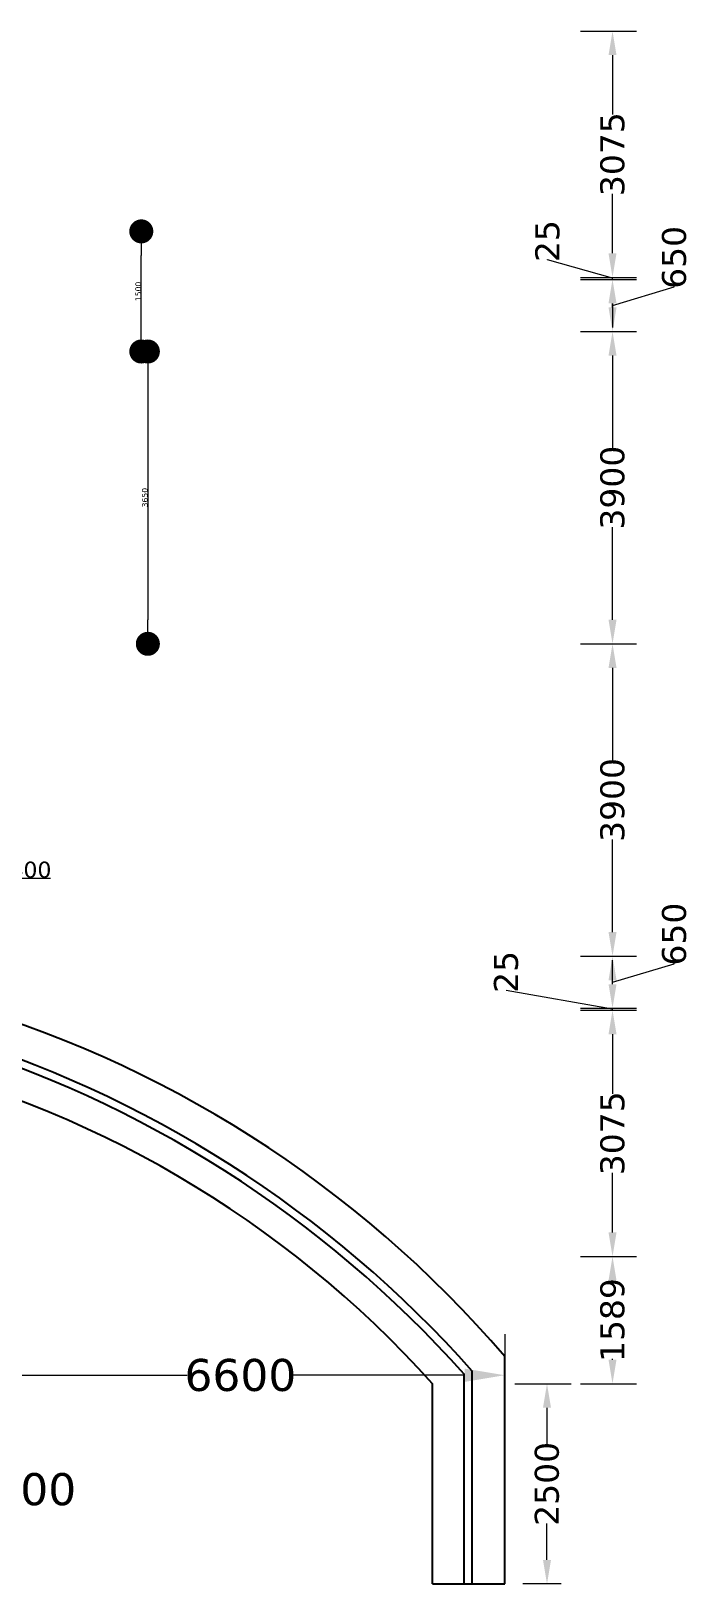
# Model space of a CAD drawing. Header units: millimetres. Extents: x 1475046 to 1606987, y -2702623 to -2509203.
# Drawn here: x 1549814 to 1558040, y -2702623 to -2683233 of the extents above; entities that cross this region are included whole.
import ezdxf

# ---------------------------------------------------------------- set-up
doc = ezdxf.new("R2010")
doc.units = ezdxf.units.MM
doc.header["$LTSCALE"] = 25
doc.header["$MEASUREMENT"] = 0
doc.header["$PDMODE"] = 3
doc.linetypes.add('DASHED2', pattern=[0.375, 0.25, -0.125])
doc.layers.get('0').update_dxf_attribs({"lineweight": 13})
doc.layers.get('Defpoints').update_dxf_attribs({"color": 230, "lineweight": 9})
doc.layers.add('DIMEN', color=8, linetype='Continuous', lineweight=9)
doc.layers.add('Line-1', color=7, linetype='Continuous', lineweight=13)
doc.layers.add('SLOPEEARTH', color=3, linetype='Continuous')
doc.styles.add('swis lt cn bt', font='verdana.ttf')
doc.dimstyles.new('meter', dxfattribs={"dimtxt": 150, "dimasz": 5, "dimexe": 3, "dimexo": 4, "dimgap": 1, "dimtad": 1, "dimdec": 0, "dimzin": 0, "dimdsep": 46, "dimtxsty": 'swis lt cn bt', "dimblk": 'OBLIQUE', "dimcen": 3, "dimdle": 3, "dimclrd": 8, "dimclre": 8, "dimclrt": 7, "dimadec": 0, "dimazin": 0, "dimtfac": 1, "dimtdec": 0, "dimtofl": 0, "dimtmove": 1, "dimatfit": 2, "dimldrblk": 'OBLIQUE', "dimfxl": 1, "dimtolj": 1, "dimtzin": 0, "dimlwd": 9, "dimlwe": 9, "dimarcsym": 0})

# ---------------------------------------------------------------- blocks, each defined once
blk = doc.blocks.new('*D281')
at = {"layer": 'Defpoints', "color": 0, "ltscale": 100, "transparency": 16777216}
for p in [(1554827, -2700123), (1556255, -2700123), (1556437, -2702623)]:
    blk.add_point(p, dxfattribs=at)
at = {"layer": 'DIMEN', "color": 5, "lineweight": 9, "ltscale": 100, "transparency": 16777216}
for p, q in [((1555855, -2700123), (1556555, -2700123)), ((1556433, -2702623), (1555955, -2702623))]:
    blk.add_line(p, q, dxfattribs=at)
at = {"layer": 'DIMEN', "color": 8, "lineweight": 9, "ltscale": 100, "transparency": 16777216}
for p, q in [((1556255, -2700423), (1556255, -2700877)), ((1556255, -2702323), (1556255, -2701869))]:
    blk.add_line(p, q, dxfattribs=at)
at = {"layer": 'DIMEN', "color": 8, "ltscale": 100, "transparency": 16777216}
for points in [[(1556205, -2700423), (1556305, -2700423), (1556255, -2700123)], [(1556205, -2702323), (1556305, -2702323), (1556255, -2702623)]]:
    blk.add_solid(points, dxfattribs=at)
at = {"layer": 'DIMEN', "color": 7, "ltscale": 100, "transparency": 16777216, "insert": (1556255, -2701373), "char_height": 300, "attachment_point": 5, "rotation": 90, "style": 'swis lt cn bt'}
blk.add_mtext('\\A1;2500', dxfattribs=at)
blk = doc.blocks.new('_Oblique')
at = {"color": 0, "linetype": 'ByBlock', "lineweight": -2}
blk.add_line((-0.5, -0.5), (0.5, 0.5), dxfattribs=at)
blk = doc.blocks.new('*D282')
at = {"layer": 'Defpoints', "color": 0, "ltscale": 100, "transparency": 16777216}
for p in [(1556555, -2698534), (1557073, -2698534), (1556555, -2700123)]:
    blk.add_point(p, dxfattribs=at)
at = {"layer": 'DIMEN', "color": 5, "lineweight": 9, "ltscale": 100, "transparency": 16777216}
for p, q in [((1556673, -2698534), (1557373, -2698534)), ((1556673, -2700123), (1557373, -2700123))]:
    blk.add_line(p, q, dxfattribs=at)
at = {"layer": 'DIMEN', "color": 8, "lineweight": 9, "ltscale": 100, "transparency": 16777216}
for p, q in [((1557073, -2698834), (1557073, -2698844)), ((1557073, -2699823), (1557073, -2699812))]:
    blk.add_line(p, q, dxfattribs=at)
at = {"layer": 'DIMEN', "color": 8, "ltscale": 100, "transparency": 16777216}
for points in [[(1557023, -2698834), (1557123, -2698834), (1557073, -2698534)], [(1557023, -2699823), (1557123, -2699823), (1557073, -2700123)]]:
    blk.add_solid(points, dxfattribs=at)
at = {"layer": 'DIMEN', "color": 7, "ltscale": 100, "transparency": 16777216, "insert": (1557073, -2699328), "char_height": 300, "attachment_point": 5, "rotation": 90, "style": 'swis lt cn bt'}
blk.add_mtext('\\A1;1589', dxfattribs=at)
blk = doc.blocks.new('*D283')
at = {"layer": 'Defpoints', "color": 0, "ltscale": 100, "transparency": 16777216}
for p in [(1555421, -2695459), (1557073, -2695459), (1556555, -2698534)]:
    blk.add_point(p, dxfattribs=at)
at = {"layer": 'DIMEN', "color": 5, "lineweight": 9, "ltscale": 100, "transparency": 16777216}
for p, q in [((1556673, -2695459), (1557373, -2695459)), ((1556673, -2698534), (1557373, -2698534))]:
    blk.add_line(p, q, dxfattribs=at)
at = {"layer": 'DIMEN', "color": 8, "lineweight": 9, "ltscale": 100, "transparency": 16777216}
for p, q in [((1557073, -2695759), (1557073, -2696502)), ((1557073, -2698234), (1557073, -2697491))]:
    blk.add_line(p, q, dxfattribs=at)
at = {"layer": 'DIMEN', "color": 8, "ltscale": 100, "transparency": 16777216}
for points in [[(1557023, -2695759), (1557123, -2695759), (1557073, -2695459)], [(1557023, -2698234), (1557123, -2698234), (1557073, -2698534)]]:
    blk.add_solid(points, dxfattribs=at)
at = {"layer": 'DIMEN', "color": 7, "ltscale": 100, "transparency": 16777216, "insert": (1557073, -2696996), "char_height": 300, "attachment_point": 5, "rotation": 90, "style": 'swis lt cn bt'}
blk.add_mtext('\\A1;3075', dxfattribs=at)
blk = doc.blocks.new('*D284')
at = {"layer": 'Defpoints', "color": 0, "ltscale": 100, "transparency": 16777216}
for p in [(1555421, -2695434), (1557073, -2695434), (1555421, -2695459)]:
    blk.add_point(p, dxfattribs=at)
at = {"layer": 'DIMEN', "color": 8, "lineweight": 9, "ltscale": 100, "transparency": 16777216}
for p, q in [((1557073, -2695134), (1557073, -2694834)), ((1555745, -2695215), (1555745, -2695213)), ((1557073, -2695446), (1555745, -2695215)), ((1557073, -2695459), (1557073, -2695434)), ((1557073, -2695759), (1557073, -2696059))]:
    blk.add_line(p, q, dxfattribs=at)
at = {"layer": 'DIMEN', "color": 5, "lineweight": 9, "ltscale": 100, "transparency": 16777216}
for p, q in [((1556673, -2695434), (1557373, -2695434)), ((1556673, -2695459), (1557373, -2695459))]:
    blk.add_line(p, q, dxfattribs=at)
at = {"layer": 'DIMEN', "color": 8, "ltscale": 100, "transparency": 16777216}
for points in [[(1557023, -2695134), (1557123, -2695134), (1557073, -2695434)], [(1557023, -2695759), (1557123, -2695759), (1557073, -2695459)]]:
    blk.add_solid(points, dxfattribs=at)
at = {"layer": 'DIMEN', "color": 7, "ltscale": 100, "transparency": 16777216, "insert": (1555745, -2694981), "char_height": 300, "attachment_point": 5, "rotation": 90, "style": 'swis lt cn bt'}
blk.add_mtext('\\A1;25', dxfattribs=at)
blk = doc.blocks.new('*D285')
at = {"layer": 'Defpoints', "color": 0, "ltscale": 100, "transparency": 16777216}
for p in [(1555369, -2694784), (1557073, -2694784), (1555421, -2695434)]:
    blk.add_point(p, dxfattribs=at)
at = {"layer": 'DIMEN', "color": 5, "lineweight": 9, "ltscale": 100, "transparency": 16777216}
for p, q in [((1556673, -2694784), (1557373, -2694784)), ((1556673, -2695434), (1557373, -2695434))]:
    blk.add_line(p, q, dxfattribs=at)
at = {"layer": 'DIMEN', "color": 8, "lineweight": 9, "ltscale": 100, "transparency": 16777216}
for p, q in [((1557073, -2695109), (1557843, -2694878)), ((1557843, -2694878), (1557843, -2694876)), ((1557073, -2695134), (1557073, -2695084))]:
    blk.add_line(p, q, dxfattribs=at)
at = {"layer": 'DIMEN', "color": 8, "ltscale": 100, "transparency": 16777216}
for points in [[(1557023, -2695084), (1557123, -2695084), (1557073, -2694784)], [(1557023, -2695134), (1557123, -2695134), (1557073, -2695434)]]:
    blk.add_solid(points, dxfattribs=at)
at = {"layer": 'DIMEN', "color": 7, "ltscale": 100, "transparency": 16777216, "insert": (1557843, -2694509), "char_height": 300, "attachment_point": 5, "rotation": 90, "style": 'swis lt cn bt'}
blk.add_mtext('\\A1;650', dxfattribs=at)
blk = doc.blocks.new('*D286')
at = {"layer": 'Defpoints', "color": 0, "ltscale": 100, "transparency": 16777216}
for p in [(1555169, -2690884), (1557073, -2690884), (1555369, -2694784)]:
    blk.add_point(p, dxfattribs=at)
at = {"layer": 'DIMEN', "color": 5, "lineweight": 9, "ltscale": 100, "transparency": 16777216}
for p, q in [((1556673, -2690884), (1557373, -2690884)), ((1556673, -2694784), (1557373, -2694784))]:
    blk.add_line(p, q, dxfattribs=at)
at = {"layer": 'DIMEN', "color": 8, "lineweight": 9, "ltscale": 100, "transparency": 16777216}
for p, q in [((1557073, -2691184), (1557073, -2692339)), ((1557073, -2694484), (1557073, -2693329))]:
    blk.add_line(p, q, dxfattribs=at)
at = {"layer": 'DIMEN', "color": 8, "ltscale": 100, "transparency": 16777216}
for points in [[(1557023, -2691184), (1557123, -2691184), (1557073, -2690884)], [(1557023, -2694484), (1557123, -2694484), (1557073, -2694784)]]:
    blk.add_solid(points, dxfattribs=at)
at = {"layer": 'DIMEN', "color": 7, "ltscale": 100, "transparency": 16777216, "insert": (1557073, -2692834), "char_height": 300, "attachment_point": 5, "rotation": 90, "style": 'swis lt cn bt'}
blk.add_mtext('\\A1;3900', dxfattribs=at)
blk = doc.blocks.new('*D287')
at = {"layer": 'Defpoints', "color": 0, "ltscale": 100, "transparency": 16777216}
for p in [(1555282, -2686984), (1557073, -2686984), (1555169, -2690884)]:
    blk.add_point(p, dxfattribs=at)
at = {"layer": 'DIMEN', "color": 5, "lineweight": 9, "ltscale": 100, "transparency": 16777216}
for p, q in [((1556673, -2686984), (1557373, -2686984)), ((1556673, -2690884), (1557373, -2690884))]:
    blk.add_line(p, q, dxfattribs=at)
at = {"layer": 'DIMEN', "color": 8, "lineweight": 9, "ltscale": 100, "transparency": 16777216}
for p, q in [((1557073, -2687284), (1557073, -2688439)), ((1557073, -2690584), (1557073, -2689429))]:
    blk.add_line(p, q, dxfattribs=at)
at = {"layer": 'DIMEN', "color": 8, "ltscale": 100, "transparency": 16777216}
for points in [[(1557023, -2687284), (1557123, -2687284), (1557073, -2686984)], [(1557023, -2690584), (1557123, -2690584), (1557073, -2690884)]]:
    blk.add_solid(points, dxfattribs=at)
at = {"layer": 'DIMEN', "color": 7, "ltscale": 100, "transparency": 16777216, "insert": (1557073, -2688934), "char_height": 300, "attachment_point": 5, "rotation": 90, "style": 'swis lt cn bt'}
blk.add_mtext('\\A1;3900', dxfattribs=at)
blk = doc.blocks.new('*D288')
at = {"layer": 'Defpoints', "color": 0, "ltscale": 100, "transparency": 16777216}
for p in [(1555121, -2686334), (1557073, -2686334), (1555282, -2686984)]:
    blk.add_point(p, dxfattribs=at)
at = {"layer": 'DIMEN', "color": 5, "lineweight": 9, "ltscale": 100, "transparency": 16777216}
for p, q in [((1556673, -2686334), (1557373, -2686334)), ((1556673, -2686984), (1557373, -2686984))]:
    blk.add_line(p, q, dxfattribs=at)
at = {"layer": 'DIMEN', "color": 8, "lineweight": 9, "ltscale": 100, "transparency": 16777216}
for p, q in [((1557073, -2686659), (1557843, -2686428)), ((1557843, -2686428), (1557843, -2686426)), ((1557073, -2686684), (1557073, -2686634))]:
    blk.add_line(p, q, dxfattribs=at)
at = {"layer": 'DIMEN', "color": 8, "ltscale": 100, "transparency": 16777216}
for points in [[(1557023, -2686634), (1557123, -2686634), (1557073, -2686334)], [(1557023, -2686684), (1557123, -2686684), (1557073, -2686984)]]:
    blk.add_solid(points, dxfattribs=at)
at = {"layer": 'DIMEN', "color": 7, "ltscale": 100, "transparency": 16777216, "insert": (1557843, -2686059), "char_height": 300, "attachment_point": 5, "rotation": 90, "style": 'swis lt cn bt'}
blk.add_mtext('\\A1;650', dxfattribs=at)
blk = doc.blocks.new('*D289')
at = {"layer": 'Defpoints', "color": 0, "ltscale": 100, "transparency": 16777216}
for p in [(1555123, -2686308), (1557073, -2686308), (1555121, -2686333)]:
    blk.add_point(p, dxfattribs=at)
at = {"layer": 'DIMEN', "color": 8, "lineweight": 9, "ltscale": 100, "transparency": 16777216}
for p, q in [((1557073, -2686008), (1557073, -2685708)), ((1556262, -2686089), (1556262, -2686087)), ((1557073, -2686320), (1556262, -2686089)), ((1557073, -2686333), (1557073, -2686308)), ((1557073, -2686633), (1557073, -2686933))]:
    blk.add_line(p, q, dxfattribs=at)
at = {"layer": 'DIMEN', "color": 5, "lineweight": 9, "ltscale": 100, "transparency": 16777216}
for p, q in [((1556673, -2686308), (1557373, -2686308)), ((1556673, -2686333), (1557373, -2686333))]:
    blk.add_line(p, q, dxfattribs=at)
at = {"layer": 'DIMEN', "color": 8, "ltscale": 100, "transparency": 16777216}
for points in [[(1557023, -2686008), (1557123, -2686008), (1557073, -2686308)], [(1557023, -2686633), (1557123, -2686633), (1557073, -2686333)]]:
    blk.add_solid(points, dxfattribs=at)
at = {"layer": 'DIMEN', "color": 7, "ltscale": 100, "transparency": 16777216, "insert": (1556262, -2685855), "char_height": 300, "attachment_point": 5, "rotation": 90, "style": 'swis lt cn bt'}
blk.add_mtext('\\A1;25', dxfattribs=at)
blk = doc.blocks.new('*D290')
at = {"layer": 'Defpoints', "color": 0, "ltscale": 100, "transparency": 16777216}
for p in [(1555015, -2683233), (1557073, -2683233), (1555123, -2686308)]:
    blk.add_point(p, dxfattribs=at)
at = {"layer": 'DIMEN', "color": 5, "lineweight": 9, "ltscale": 100, "transparency": 16777216}
for p, q in [((1556673, -2683233), (1557373, -2683233)), ((1556673, -2686308), (1557373, -2686308))]:
    blk.add_line(p, q, dxfattribs=at)
at = {"layer": 'DIMEN', "color": 8, "lineweight": 9, "ltscale": 100, "transparency": 16777216}
for p, q in [((1557073, -2683533), (1557073, -2684276)), ((1557073, -2686008), (1557073, -2685264))]:
    blk.add_line(p, q, dxfattribs=at)
at = {"layer": 'DIMEN', "color": 8, "ltscale": 100, "transparency": 16777216}
for points in [[(1557023, -2683533), (1557123, -2683533), (1557073, -2683233)], [(1557023, -2686008), (1557123, -2686008), (1557073, -2686308)]]:
    blk.add_solid(points, dxfattribs=at)
at = {"layer": 'DIMEN', "color": 7, "ltscale": 100, "transparency": 16777216, "insert": (1557073, -2684770), "char_height": 300, "attachment_point": 5, "rotation": 90, "style": 'swis lt cn bt'}
blk.add_mtext('\\A1;3075', dxfattribs=at)
blk = doc.blocks.new('*D313')
at = {"layer": 'Defpoints', "color": 0, "ltscale": 100, "transparency": 16777216}
for p in [(1548727, -2692694), (1549127, -2692694), (1549127, -2692694)]:
    blk.add_point(p, dxfattribs=at)
at = {"layer": 'DIMEN', "color": 5, "lineweight": 9, "ltscale": 100, "transparency": 16777216}
for p, q in [((1548727, -2692694), (1548727, -2691894)), ((1549127, -2692694), (1549127, -2691894))]:
    blk.add_line(p, q, dxfattribs=at)
at = {"layer": 'DIMEN', "color": 8, "lineweight": 9, "ltscale": 100, "transparency": 16777216}
for p, q in [((1548527, -2692694), (1548327, -2692694)), ((1548727, -2692694), (1549127, -2692694)), ((1548927, -2692694), (1549557, -2693811)), ((1549327, -2692694), (1549527, -2692694)), ((1549557, -2693811), (1550055, -2693811))]:
    blk.add_line(p, q, dxfattribs=at)
at = {"layer": 'DIMEN', "color": 8, "ltscale": 100, "transparency": 16777216}
for points in [[(1548527, -2692661), (1548527, -2692727), (1548727, -2692694)], [(1549327, -2692661), (1549327, -2692727), (1549127, -2692694)]]:
    blk.add_solid(points, dxfattribs=at)
at = {"layer": 'DIMEN', "color": 7, "ltscale": 100, "transparency": 16777216, "insert": (1549806, -2693706), "char_height": 200, "attachment_point": 5, "style": 'swis lt cn bt'}
blk.add_mtext('\\A1;400', dxfattribs=at)
blk = doc.blocks.new('*D318')
at = {"layer": 'Defpoints', "color": 0, "ltscale": 100, "transparency": 16777216}
for p in [(1548727, -2699501), (1549127, -2699501), (1549127, -2700017)]:
    blk.add_point(p, dxfattribs=at)
at = {"layer": 'DIMEN', "color": 5, "lineweight": 9, "ltscale": 100, "transparency": 16777216}
for p, q in [((1548727, -2699505), (1548727, -2700817)), ((1549127, -2699505), (1549127, -2700817))]:
    blk.add_line(p, q, dxfattribs=at)
at = {"layer": 'DIMEN', "color": 8, "lineweight": 9, "ltscale": 100, "transparency": 16777216}
for p, q in [((1548227, -2700017), (1547727, -2700017)), ((1548727, -2700017), (1549127, -2700017)), ((1548927, -2700017), (1549355, -2701443)), ((1549627, -2700017), (1550127, -2700017)), ((1549355, -2701443), (1549357, -2701443))]:
    blk.add_line(p, q, dxfattribs=at)
at = {"layer": 'DIMEN', "color": 8, "ltscale": 100, "transparency": 16777216}
for points in [[(1548227, -2699934), (1548227, -2700100), (1548727, -2700017)], [(1549627, -2699934), (1549627, -2700100), (1549127, -2700017)]]:
    blk.add_solid(points, dxfattribs=at)
at = {"layer": 'DIMEN', "color": 7, "ltscale": 100, "transparency": 16777216, "insert": (1549854, -2701443), "char_height": 400, "attachment_point": 5, "style": 'swis lt cn bt'}
blk.add_mtext('\\A1;400', dxfattribs=at)
blk = doc.blocks.new('*D319')
at = {"layer": 'Defpoints', "color": 0, "ltscale": 100, "transparency": 16777216}
for p in [(1549127, -2699501), (1555727, -2699501), (1555727, -2700017)]:
    blk.add_point(p, dxfattribs=at)
at = {"layer": 'DIMEN', "color": 5, "lineweight": 9, "ltscale": 100, "transparency": 16777216}
for p, q in [((1549127, -2699505), (1549127, -2700817)), ((1555727, -2699505), (1555727, -2700817))]:
    blk.add_line(p, q, dxfattribs=at)
at = {"layer": 'DIMEN', "color": 8, "lineweight": 9, "ltscale": 100, "transparency": 16777216}
for p, q in [((1549627, -2700017), (1551763, -2700017)), ((1555227, -2700017), (1553091, -2700017))]:
    blk.add_line(p, q, dxfattribs=at)
at = {"layer": 'DIMEN', "color": 8, "ltscale": 100, "transparency": 16777216}
for points in [[(1549627, -2699934), (1549627, -2700100), (1549127, -2700017)], [(1555227, -2699934), (1555227, -2700100), (1555727, -2700017)]]:
    blk.add_solid(points, dxfattribs=at)
at = {"layer": 'DIMEN', "color": 7, "ltscale": 100, "transparency": 16777216, "insert": (1552427, -2700017), "char_height": 400, "attachment_point": 5, "style": 'swis lt cn bt'}
blk.add_mtext('\\A1;6600', dxfattribs=at)
blk = doc.blocks.new('_Dot')
at = {"color": 0, "lineweight": -2}
blk.add_line((-0.5, 0), (-1, 0), dxfattribs=at)
at = {"color": 0, "const_width": 0.5}
blk.add_lwpolyline([(-0.25, 0, 1), (0.25, 0, 1)], format="xyb", close=True, dxfattribs=at)
blk = doc.blocks.new('*D325')
at = {"layer": 'Defpoints', "color": 0, "ltscale": 100, "transparency": 16777216}
for p in [(1541273, -2687234), (1541273, -2690884), (1551272, -2690884)]:
    blk.add_point(p, dxfattribs=at)
at = {"layer": 'SLOPEEARTH', "color": 5, "linetype": 'DASHED2', "lineweight": 9, "ltscale": 100, "transparency": 16777216}
for p, q in [((1551247, -2687234), (1551275, -2687234)), ((1551247, -2690884), (1551275, -2690884))]:
    blk.add_line(p, q, dxfattribs=at)
at = {"layer": 'SLOPEEARTH', "color": 8, "lineweight": 9, "ltscale": 100, "transparency": 16777216}
blk.add_line((1551272, -2687534), (1551272, -2690584), dxfattribs=at)
at = {"layer": 'SLOPEEARTH', "color": 8, "lineweight": 9, "ltscale": 100, "transparency": 16777216, "xscale": 300, "yscale": 300, "zscale": 300}
for p, rotation in [((1551272, -2687234), 90), ((1551272, -2690884), 270)]:
    blk.add_blockref('_Dot', p, dxfattribs=dict(at, rotation=rotation))
at = {"layer": 'SLOPEEARTH', "color": 7, "ltscale": 100, "transparency": 16777216, "insert": (1551234, -2689059), "char_height": 70, "attachment_point": 5, "rotation": 90, "style": 'swis lt cn bt'}
blk.add_mtext('\\A1;3650', dxfattribs=at)
blk = doc.blocks.new('*D326')
at = {"layer": 'Defpoints', "color": 0, "ltscale": 100, "transparency": 16777216}
for p in [(1541273, -2685734), (1551190, -2685734), (1541273, -2687234)]:
    blk.add_point(p, dxfattribs=at)
at = {"layer": 'SLOPEEARTH', "color": 5, "linetype": 'DASHED2', "lineweight": 9, "ltscale": 100, "transparency": 16777216}
for p, q in [((1551165, -2685734), (1551193, -2685734)), ((1551165, -2687234), (1551193, -2687234))]:
    blk.add_line(p, q, dxfattribs=at)
at = {"layer": 'SLOPEEARTH', "color": 8, "lineweight": 9, "ltscale": 100, "transparency": 16777216}
blk.add_line((1551190, -2686934), (1551190, -2686034), dxfattribs=at)
at = {"layer": 'SLOPEEARTH', "color": 8, "lineweight": 9, "ltscale": 100, "transparency": 16777216, "xscale": 300, "yscale": 300, "zscale": 300}
for p, rotation in [((1551190, -2685734), 90), ((1551190, -2687234), 270)]:
    blk.add_blockref('_Dot', p, dxfattribs=dict(at, rotation=rotation))
at = {"layer": 'SLOPEEARTH', "color": 7, "ltscale": 100, "transparency": 16777216, "insert": (1551152, -2686484), "char_height": 70, "attachment_point": 5, "rotation": 90, "style": 'swis lt cn bt'}
blk.add_mtext('\\A1;1500', dxfattribs=at)

msp = doc.modelspace()

# ---------------------------------------------------------------- linework, layer by layer
at = {"layer": 'Line-1', "lineweight": -2, "ltscale": 100}
for points in [[(1555321.2, -2702623), (1555321.2, -2699965.7, 0.1393762), (1548683.6, -2695733.8, 0.1393762)], [(1555221.2, -2702623), (1555221.2, -2700003.5, 0.1383682), (1548669.7, -2695833.8, 0.1383682)]]:
    msp.add_lwpolyline(points, format="xyb", dxfattribs=at)
at = {"layer": 'SLOPEEARTH', "lineweight": -2, "ltscale": 100}
msp.add_line((1554827.4, -2702623), (1555727.4, -2702623), dxfattribs=at)
for points in [[(1555727.4, -2702623), (1555727.4, -2699784.6, 0.1495768), (1548727.2, -2695330.7, 0.1495768)], [(1554827.4, -2702623), (1554827.4, -2700123, 0.1563776), (1547827.2, -2696033.8, 0.1610883)]]:
    msp.add_lwpolyline(points, format="xyb", dxfattribs=at)

# ---------------------------------------------------------------- dimensions: what is measured, and where the dimension line sits
at = {"layer": 'DIMEN', "ltscale": 100}
for base, p1, p2, picture, middle in [((1557072.8, -2683232.8), (1555122.7, -2686307.7), (1555015.4, -2683232.8), '*D290', (1557072.8, -2684770.2)), ((1557072.8, -2686333.7), (1555282.3, -2686983.8), (1555121.2, -2686333.7), '*D288', (1557842.7, -2686424.7)), ((1557072.8, -2686983.8), (1555169.2, -2690883.8), (1555282.3, -2686983.8), '*D287', (1557072.8, -2688933.8)), ((1557072.8, -2690883.8), (1555368.9, -2694783.8), (1555169.2, -2690883.8), '*D286', (1557072.8, -2692833.8)), ((1557072.8, -2694783.8), (1555421.2, -2695433.8), (1555368.9, -2694783.8), '*D285', (1557842.7, -2694874.8)), ((1557072.8, -2695458.8), (1556555.3, -2698533.8), (1555421, -2695458.8), '*D283', (1557072.8, -2696996.3)), ((1557072.8, -2698533.8), (1556555.3, -2700123), (1556555.3, -2698533.8), '*D282', (1557072.8, -2699328.4)), ((1556255.3, -2700123), (1556436.5, -2702623), (1554827.4, -2700123), '*D281', (1556255.3, -2701373))]:
    dim = msp.add_linear_dim(base=base, p1=p1, p2=p2, angle=90, dimstyle='meter', override={"dimtxt": 300, "dimasz": 300, "dimexe": 300, "dimtad": 0, "dimpost": '', "dimsah": 1, "dimdle": 20, "dimclre": 5, "dimfxl": 400, "dimfxlon": 1}, dxfattribs=at)
    dim.commit()
    dim.dimension.update_dxf_attribs({"geometry": picture, "text_midpoint": middle})
for base, p1, p2, picture, middle in [((1557072.8, -2686307.7), (1555121.2, -2686332.7), (1555122.7, -2686307.7), '*D289', (1556262.4, -2686086.1)), ((1557072.8, -2695433.8), (1555421, -2695458.8), (1555421.2, -2695433.8), '*D284', (1555745.2, -2695212.2))]:
    dim = msp.add_linear_dim(base=base, p1=p1, p2=p2, angle=90, dimstyle='meter', override={"dimtxt": 300, "dimasz": 300, "dimexe": 300, "dimtad": 0, "dimpost": '', "dimsah": 1, "dimdle": 20, "dimclre": 5, "dimfxl": 400, "dimfxlon": 1}, dxfattribs=at)
    dim.commit()
    dim.dimension.update_dxf_attribs({"geometry": picture, "text_midpoint": middle, "dimtype": 160})
dim = msp.add_linear_dim(base=(1549127.2, -2692694.1), p1=(1548727.2, -2692694.1), p2=(1549127.2, -2692694.1), dimstyle='meter', override={"dimtxt": 200, "dimasz": 200, "dimexe": 800, "dimpost": '', "dimsah": 1, "dimdle": 300, "dimclre": 5, "dimfxl": 800, "dimfxlon": 1}, dxfattribs=at)
dim.commit()
dim.dimension.update_dxf_attribs({"geometry": '*D313', "text_midpoint": (1549557.9, -2693811.1), "dimtype": 160})
for base, p1, p2, picture, middle in [((1549127.2, -2700017), (1548727.2, -2699501.5), (1549127.2, -2699501.5), '*D318', (1549358, -2701443.1)), ((1555727.4, -2700017), (1549127.2, -2699501.5), (1555727.4, -2699501.5), '*D319', (1552427.3, -2700017))]:
    dim = msp.add_linear_dim(base=base, p1=p1, p2=p2, dimstyle='meter', override={"dimtxt": 400, "dimasz": 500, "dimexe": 800, "dimtad": 0, "dimpost": '', "dimsah": 1, "dimdle": 300, "dimclre": 5, "dimfxl": 800, "dimfxlon": 1}, dxfattribs=at)
    dim.commit()
    dim.dimension.update_dxf_attribs({"geometry": picture, "text_midpoint": middle})
at = {"layer": 'SLOPEEARTH', "ltscale": 100}
dim = msp.add_linear_dim(base=(1551189.8, -2685733.8), p1=(1541273.2, -2687233.8), p2=(1541273.2, -2685733.8), angle=90, dimstyle='meter', override={"dimtxt": 70, "dimasz": 300, "dimpost": '', "dimblk": 'Dot', "dimclre": 5, "dimfxl": 25, "dimfxlon": 1}, dxfattribs=at)
dim.commit()
dim.dimension.update_dxf_attribs({"geometry": '*D326', "text_midpoint": (1551152.4, -2686483.8)})
dim = msp.add_aligned_dim(p1=(1541273.2, -2687233.8), p2=(1541273.2, -2690883.8), distance=9998.7, dimstyle='meter', override={"dimtxt": 70, "dimasz": 300, "dimpost": '', "dimblk": 'Dot', "dimclre": 5, "dimfxl": 25, "dimfxlon": 1}, dxfattribs=at)
dim.commit()
dim.dimension.update_dxf_attribs({"geometry": '*D325', "text_midpoint": (1551234.4, -2689058.8)})

doc.saveas('drawing.dxf')
